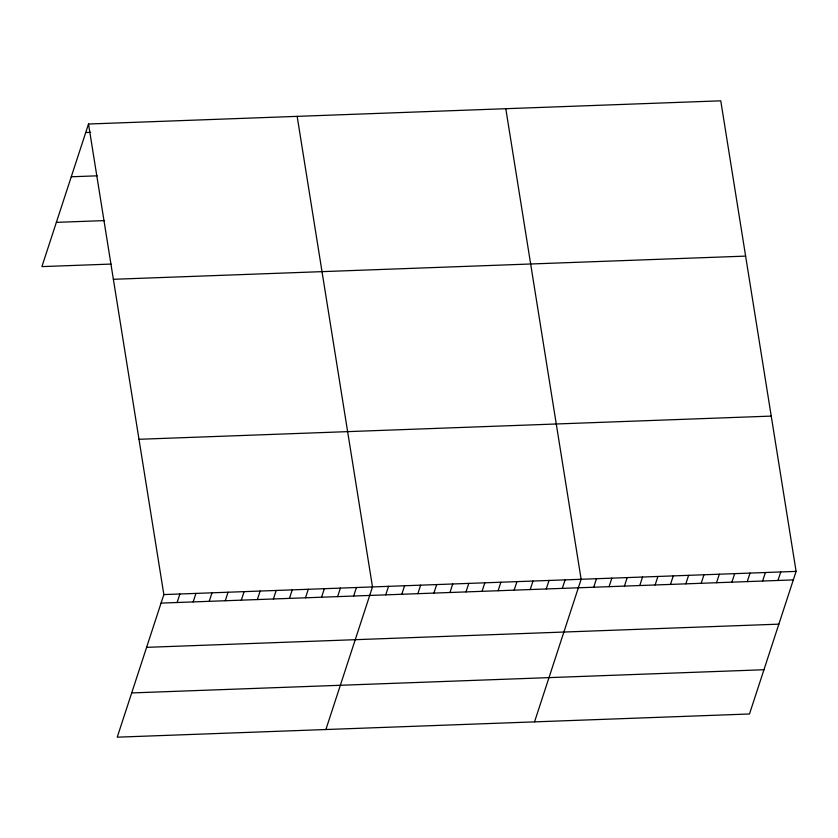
<?xml version="1.0" encoding="UTF-8"?>
<svg xmlns="http://www.w3.org/2000/svg" width="838" height="838" viewBox="0 0 838 838"><rect width="100%" height="100%" fill="white"/><g stroke="black" fill="none" stroke-linecap="round" stroke-linejoin="round"><path stroke-width="1.26" d="M88.514 124.014L163.85 594.582L117.236 737.178L749.486 713.986L796.1 571.39L720.764 100.822L88.514 124.014L41.9 266.61L111.035 264.075M177.111 602.512L179.898 593.985M193.159 601.914L195.945 593.398M209.217 601.328L211.993 592.812M225.265 600.741L228.051 592.225M241.313 600.155L244.099 591.638M257.36 599.568L260.147 591.041M273.408 598.971L276.194 590.455M289.456 598.384L292.242 589.868M305.514 597.798L308.29 589.282M321.562 597.211L324.348 588.695M337.609 596.625L340.396 588.098M353.657 596.028L356.443 587.511M325.888 729.521L372.491 586.925L297.155 116.356M385.752 594.854L388.539 586.338M401.811 594.268L404.586 585.752M417.858 593.681L420.645 585.165M433.906 593.084L436.692 584.568M449.954 592.497L452.74 583.981M466.001 591.911L468.788 583.395M482.049 591.324L484.835 582.808M498.107 590.738L500.883 582.221M514.155 590.151L516.941 581.624M530.203 589.554L532.989 581.038M546.25 588.967L549.037 580.451M562.298 588.381L565.084 579.865M534.529 721.874L581.132 579.278L505.796 108.71M593.702 587.229L596.488 578.712M609.058 586.663L611.845 578.147M624.415 586.097L627.201 577.581M639.771 585.542L642.557 577.026M655.127 584.976L657.903 576.46M670.484 584.411L673.26 575.895M685.83 583.845L688.616 575.329M701.186 583.29L703.972 574.774M716.542 582.724L719.329 574.208M731.899 582.159L734.685 573.642M747.255 581.593L750.031 573.077M762.611 581.038L765.387 572.522M777.957 580.472L780.744 571.956M85.727 132.53L90.661 132.352M71.261 176.776L97.187 175.823M56.366 222.363L104.509 220.593M113.371 279.295L745.621 256.114M138.982 439.29L771.243 416.098M163.85 594.582L796.1 571.39M161.064 603.098L793.314 579.906M146.608 647.345L778.858 624.153M131.702 692.932L763.952 669.74"/></g></svg>
